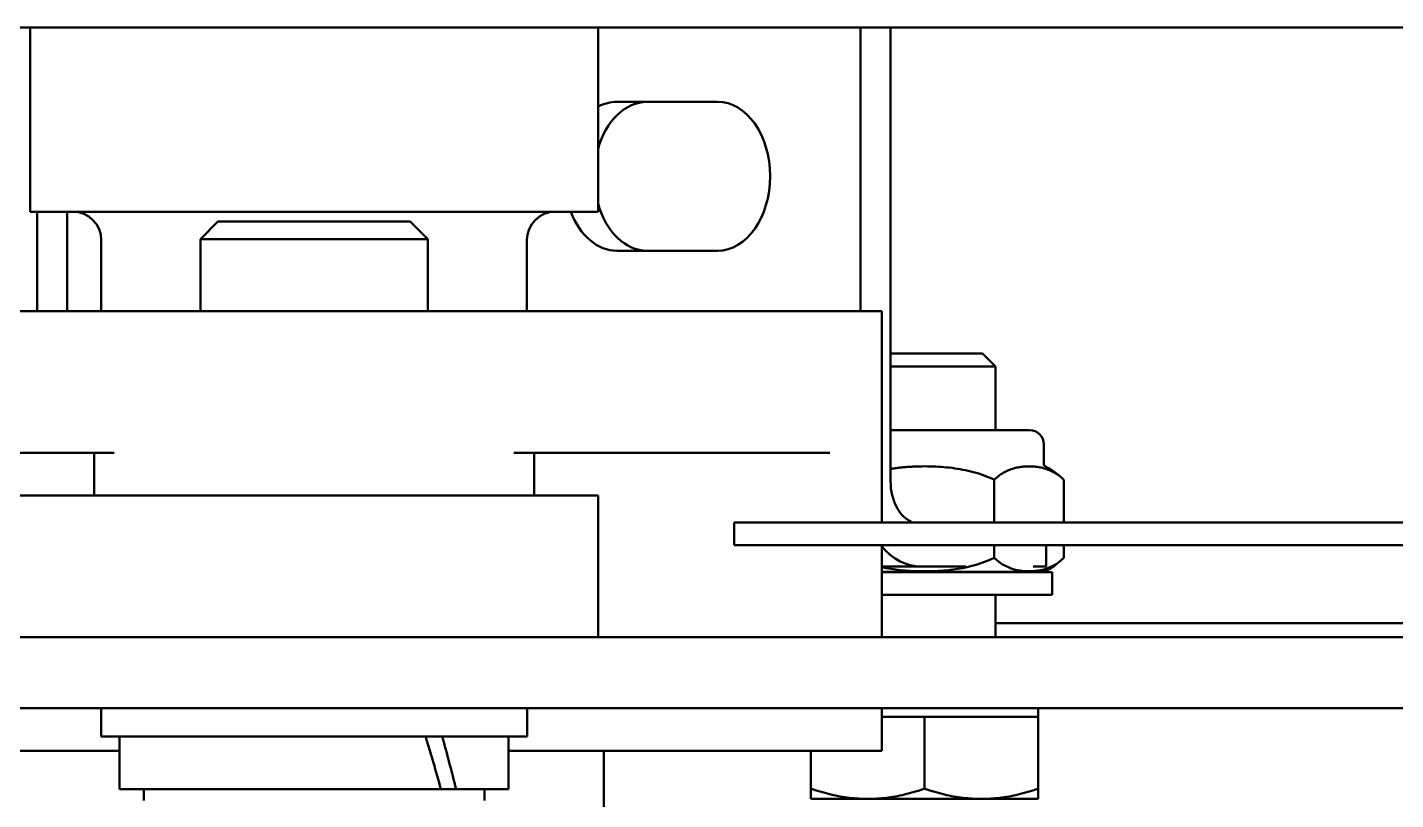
# Model space of a CAD drawing. Header units: millimetres. Extents: x 0 to 461941, y -159644 to 4828.
# Drawn here: x 401703.9 to 401800.3, y -39078.5 to -39024.1 of the extents above; entities that cross this region are included whole.
import ezdxf

# ---------------------------------------------------------------- set-up
doc = ezdxf.new("R2010")
doc.units = ezdxf.units.MM
doc.layers.add('AM_BOR', color=4, linetype='Continuous')
doc.layers.add('Xref Conv Decant Product Tote$0$Conv- Product decant', color=3, linetype='Continuous', lineweight=50)

# ---------------------------------------------------------------- blocks, each defined once
blk = doc.blocks.new('Xref Conv Decant Product Tote$0$A$C488F5DB0')
for p, q in [((98.393, 303), (98.393, 21)), ((103.393, 21), (103.393, 303)), ((146.393, 24.5), (146.393, 253.5)), ((113.393, 151.667), (113.393, 180.875)), ((95.393, 152.7), (95.393, 179)), ((116.393, 175.323), (116.393, 153.075)), ((126.393, 153.075), (126.393, 175.323)), ((133.393, 158.516), (126.393, 158.516)), ((133.393, 119), (133.393, 159)), ((133.393, 159), (146.393, 159)), ((133.393, 156.395), (126.393, 156.395)), ((116.393, 154.5), (113.393, 154.5)), ((96.393, 154), (96.393, 124)), ((96.393, 154), (98.393, 154)), ((131.393, 153.994), (126.393, 153.994)), ((92.693, 152.7), (92.693, 130.073)), ((92.693, 152.7), (96.393, 152.7)), ((126.393, 153.075), (126.393, 124.925)), ((113.393, 151.667), (113.393, 139.032)), ((91.893, 151), (92.693, 151)), ((126.393, 147), (131.466, 147)), ((131.466, 131), (131.466, 147)), ((132.693, 145.773), (131.466, 147)), ((132.693, 145.773), (132.693, 132.227)), ((113.393, 124), (113.393, 139.032)), ((132.693, 132.227), (131.466, 131)), ((126.393, 131), (131.466, 131)), ((92.693, 129.004), (92.693, 130.073)), ((92.693, 129.004), (92.693, 125.3)), ((91.893, 127), (92.693, 127)), ((92.693, 125.3), (96.393, 125.3)), ((95.393, 99), (95.393, 125.3)), ((116.393, 124.925), (116.393, 102.677)), ((126.393, 102.677), (126.393, 124.925)), ((96.393, 124), (98.393, 124)), ((113.393, 124), (113.393, 119)), ((116.393, 123.5), (113.393, 123.5)), ((131.393, 124.007), (126.393, 124.007)), ((95.393, 118.6), (86.193, 118.6)), ((103.393, 119), (113.393, 119)), ((133.393, 119), (146.393, 119)), ((130.643, 110.592), (130.643, 117.663)), ((141.143, 117.663), (141.143, 110.592)), ((111.493, 109.4), (109.893, 109.4)), ((109.893, 106.4), (109.893, 109.4)), ((111.493, 109.4), (111.493, 106.4)), ((109.893, 106.4), (109.893, 10.6)), ((111.493, 106.4), (111.493, 10.6)), ((91.993, 104), (92.708, 104)), ((91.993, 104), (91.993, 100)), ((95.393, 104), (92.708, 104)), ((126.393, 102.677), (126.393, 99)), ((126.393, 100.515), (146.393, 100.515)), ((91.993, 100), (91.993, 92)), ((98.393, 99), (95.393, 99)), ((97.793, 99), (97.793, 96)), ((109.893, 99), (103.393, 99)), ((106.393, 99), (106.393, 87)), ((107.993, 99), (107.993, 87)), ((107.994, 99), (107.994, 87.6)), ((108.381, 96.273), (108.381, 99)), ((126.393, 99), (111.493, 99)), ((114.381, 98.394), (146.393, 98.394)), ((117.994, 88.6), (117.994, 98.394)), ((117.995, 89.1), (117.995, 98.394)), ((122.473, 91), (122.473, 98.394)), ((123.393, 98.394), (123.393, 91.92)), ((97.793, 96), (92.708, 96)), ((97.793, 96), (97.793, 92)), ((108.381, 93.096), (108.381, 96.273)), ((91.993, 92), (91.993, 88)), ((97.793, 92), (97.793, 88)), ((123.393, 91.92), (122.473, 91)), ((103.393, 91), (106.393, 91)), ((104.393, 91), (104.393, 22.326)), ((109.893, 91.093), (108.993, 91.093)), ((114.493, 91.093), (111.493, 91.093)), ((117.995, 91), (122.473, 91)), ((92.708, 88), (91.993, 88)), ((97.793, 88), (92.708, 88)), ((97.793, 88), (98.393, 88)), ((108.381, 87.425), (108.381, 88.356)), ((106.393, 87), (107.993, 87)), ((107.993, 87.6), (107.994, 87.6)), ((109.893, 87.425), (108.381, 87.425)), ((115.617, 87.6), (116.994, 87.6)), ((109.893, 86.185), (108.993, 86.185)), ((114.493, 86.185), (111.493, 86.185))]:
    blk.add_line(p, q)
at = {"flags": 128}
for points in [[(92.708, 104), (92.648, 103.816), (92.59, 103.635), (92.536, 103.455), (92.484, 103.279), (92.436, 103.104), (92.39, 102.931), (92.346, 102.76), (92.306, 102.591), (92.268, 102.423), (92.232, 102.256), (92.199, 102.091), (92.169, 101.927), (92.141, 101.764), (92.115, 101.602), (92.092, 101.44), (92.071, 101.279), (92.053, 101.119), (92.037, 100.959), (92.024, 100.799), (92.013, 100.64), (92.004, 100.48), (91.998, 100.32), (91.995, 100.16), (91.993, 100)], [(91.993, 100), (91.995, 99.84), (91.998, 99.68), (92.004, 99.52), (92.013, 99.36), (92.024, 99.201), (92.037, 99.041), (92.053, 98.881), (92.071, 98.721), (92.092, 98.56), (92.115, 98.399), (92.141, 98.236), (92.169, 98.073), (92.199, 97.909), (92.232, 97.744), (92.268, 97.577), (92.306, 97.41), (92.346, 97.24), (92.39, 97.069), (92.436, 96.896), (92.484, 96.722), (92.536, 96.545), (92.59, 96.366), (92.648, 96.184), (92.708, 96)], [(108.993, 91.093), (108.85, 91.399), (108.722, 91.713), (108.607, 92.032), (108.506, 92.354), (108.418, 92.678), (108.34, 93.005), (108.274, 93.334), (108.217, 93.666), (108.168, 93.999), (108.129, 94.335), (108.097, 94.671), (108.073, 95.009), (108.056, 95.347), (108.046, 95.686), (108.043, 96.024), (108.047, 96.36), (108.057, 96.694), (108.074, 97.028), (108.099, 97.36), (108.131, 97.691), (108.171, 98.02), (108.219, 98.348), (108.275, 98.675), (108.341, 99)], [(115.261, 98.394), (115.274, 98.312), (115.287, 98.23), (115.299, 98.147), (115.31, 98.065), (115.321, 97.982), (115.332, 97.899), (115.342, 97.817), (115.351, 97.734), (115.36, 97.651), (115.369, 97.568), (115.377, 97.485), (115.384, 97.401), (115.391, 97.318), (115.398, 97.235), (115.404, 97.151), (115.409, 97.068), (115.415, 96.985), (115.419, 96.901), (115.424, 96.818), (115.427, 96.734), (115.431, 96.65), (115.434, 96.567), (115.437, 96.483), (115.439, 96.4)], [(92.708, 96), (92.648, 95.816), (92.59, 95.635), (92.536, 95.455), (92.484, 95.279), (92.436, 95.104), (92.39, 94.931), (92.346, 94.76), (92.306, 94.591), (92.268, 94.423), (92.232, 94.256), (92.199, 94.091), (92.169, 93.927), (92.141, 93.764), (92.115, 93.602), (92.092, 93.44), (92.071, 93.279), (92.053, 93.119), (92.037, 92.959), (92.024, 92.799), (92.013, 92.64), (92.004, 92.48), (91.998, 92.32), (91.995, 92.16), (91.993, 92)], [(115.439, 95.601), (115.433, 95.407), (115.425, 95.213), (115.415, 95.02), (115.402, 94.828), (115.387, 94.636), (115.37, 94.444), (115.35, 94.253), (115.327, 94.062), (115.301, 93.871), (115.273, 93.681), (115.242, 93.492), (115.207, 93.303), (115.17, 93.115), (115.129, 92.927), (115.085, 92.74), (115.037, 92.553), (114.985, 92.367), (114.929, 92.182), (114.868, 91.997), (114.803, 91.813), (114.733, 91.63), (114.658, 91.449), (114.578, 91.269), (114.493, 91.093)], [(91.993, 92), (91.995, 91.84), (91.998, 91.68), (92.004, 91.52), (92.013, 91.36), (92.024, 91.201), (92.037, 91.041), (92.053, 90.881), (92.071, 90.721), (92.092, 90.56), (92.115, 90.399), (92.141, 90.236), (92.169, 90.073), (92.199, 89.909), (92.232, 89.744), (92.268, 89.577), (92.306, 89.41), (92.346, 89.24), (92.39, 89.069), (92.436, 88.896), (92.484, 88.722), (92.536, 88.545), (92.59, 88.366), (92.648, 88.184), (92.708, 88)], [(108.993, 86.185), (108.817, 86.377), (108.664, 86.573), (108.532, 86.773), (108.419, 86.975), (108.324, 87.179), (108.245, 87.387), (108.18, 87.595), (108.129, 87.804), (108.091, 88.013), (108.064, 88.221), (108.049, 88.43), (108.043, 88.639), (108.048, 88.847), (108.063, 89.056), (108.09, 89.264), (108.128, 89.472), (108.179, 89.681), (108.244, 89.889), (108.323, 90.096), (108.419, 90.302), (108.532, 90.505), (108.663, 90.704), (108.817, 90.9), (108.993, 91.093)], [(114.493, 91.093), (114.578, 91.005), (114.657, 90.916), (114.732, 90.826), (114.801, 90.736), (114.866, 90.645), (114.926, 90.553), (114.982, 90.461), (115.034, 90.368), (115.083, 90.274), (115.127, 90.18), (115.168, 90.086), (115.206, 89.991), (115.241, 89.895), (115.273, 89.799), (115.301, 89.703), (115.327, 89.607), (115.35, 89.511), (115.37, 89.415), (115.387, 89.319), (115.402, 89.223), (115.415, 89.127), (115.425, 89.031), (115.433, 88.935), (115.439, 88.839)], [(115.439, 88.439), (115.433, 88.343), (115.425, 88.247), (115.415, 88.151), (115.403, 88.056), (115.388, 87.96), (115.371, 87.864), (115.351, 87.768), (115.328, 87.672), (115.302, 87.576), (115.273, 87.481), (115.242, 87.385), (115.207, 87.289), (115.169, 87.194), (115.128, 87.099), (115.083, 87.004), (115.035, 86.911), (114.982, 86.817), (114.926, 86.725), (114.866, 86.633), (114.801, 86.542), (114.732, 86.452), (114.657, 86.362), (114.578, 86.273), (114.493, 86.185)]]:
    blk.add_lwpolyline(points, dxfattribs=at)
for centre, radius, start, end in [((131.393, 155.994), 2, 270, 0), ((131.393, 122.007), 2, 0, 90), ((98.666, 96), 16.778, 358.63547, 1.36453), ((116.995, 89.1), 1, 357.15897, 0), ((116.994, 88.6), 1, 270, 0), ((112.659, 89.834), 5.172, 205.58995, 224.87119), ((110.828, 89.834), 5.172, 315.12881, 333.05869), ((115.617, 87.4), 0.2, 90, 153.05869)]:
    blk.add_arc(centre, radius, start, end)
for centre, major_axis, ratio, start_param, end_param in [((90.66, 139), (-37.56, -10.493), 0.234513, 1.559415, 1.658283), ((94.727, 139), (-37.56, -10.493), 0.234513, 1.451333, 1.549673), ((135.893, 117.663), (-5.25, 0), 0.707107, 5.208706, 6.283185), ((135.893, 115.541), (-5.25, 0), 0.707107, 5.084067, 6.283185), ((135.893, 115.541), (5.25, 0), 0.707107, 0, 1.199119), ((135.893, 117.663), (5.25, 0), 0.707107, 0, 0.36858), ((135.893, 110.592), (5.25, 0), 0.707107, 3.141593, 6.283185), ((114.381, 96.273), (-6, 0), 0.707107, 5.584938, 6.283185), ((114.381, 96.273), (-3, 0), 0.707107, 4.712389, 6.008053), ((98.698, 88.639), (16.745, 0), 0.5, 6.259324, 6.307047)]:
    blk.add_ellipse(centre, major_axis=major_axis, ratio=ratio, start_param=start_param, end_param=end_param)
blk = doc.blocks.new('Xref Conv Decant Product Tote')
at = {"layer": 'Xref Conv Decant Product Tote$0$Conv- Product decant', "rotation": 90}
blk.add_blockref('Xref Conv Decant Product Tote$0$A$C488F5DB0', (401863.067, -39170.49), dxfattribs=at)

msp = doc.modelspace()

# ---------------------------------------------------------------- block references
msp.add_blockref('Xref Conv Decant Product Tote', (0, 0))
at = {"layer": 'AM_BOR'}
msp.add_blockref('Xref Conv Decant Product Tote', (0, 0), dxfattribs=at)

doc.saveas('drawing.dxf')
